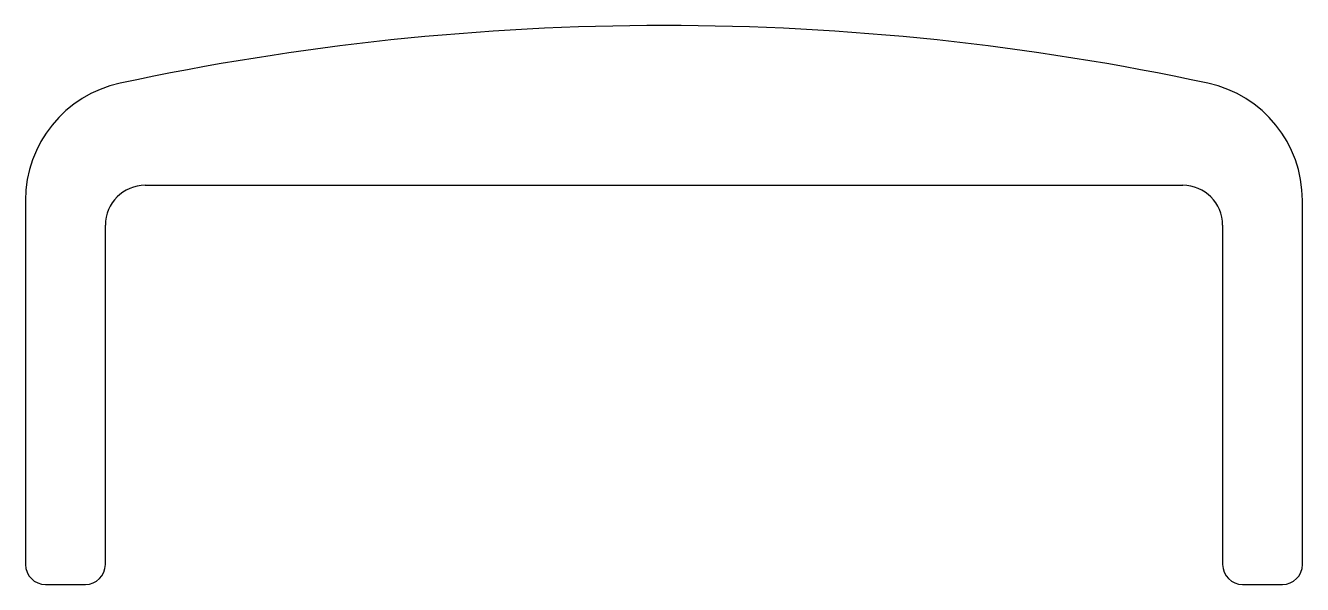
# Model space of a CAD drawing. Extents: x 0.4 to 16.4, y 0.4 to 7.4.
import ezdxf

# ---------------------------------------------------------------- set-up
doc = ezdxf.new("R2010")
doc.units = 0
doc.layers.get('0').update_dxf_attribs({"linetype": 'CONTINUOUS'})

msp = doc.modelspace()

# ---------------------------------------------------------------- linework, layer by layer
for p, q in [((1.902, 5.365), (14.902, 5.365)), ((0.402, 5.176), (0.402, 0.615)), ((16.402, 0.615), (16.402, 5.176)), ((1.402, 0.615), (1.402, 4.865)), ((15.402, 4.865), (15.402, 0.615)), ((0.652, 0.365), (1.152, 0.365)), ((15.652, 0.365), (16.152, 0.365))]:
    msp.add_line(p, q)
for centre, radius, start, end in [((8.402, -25.135), 32.5, 77.8966, 102.1034), ((1.902, 5.176), 1.5, 102.1034, 180), ((14.902, 5.176), 1.5, 0, 77.8966), ((1.902, 4.865), 0.5, 90, 180), ((14.902, 4.865), 0.5, 360, 90), ((0.652, 0.615), 0.25, 180, 270), ((1.152, 0.615), 0.25, 270, 0), ((15.652, 0.615), 0.25, 180, 270), ((16.152, 0.615), 0.25, 270, 0)]:
    msp.add_arc(centre, radius, start, end)

doc.saveas('drawing.dxf')
